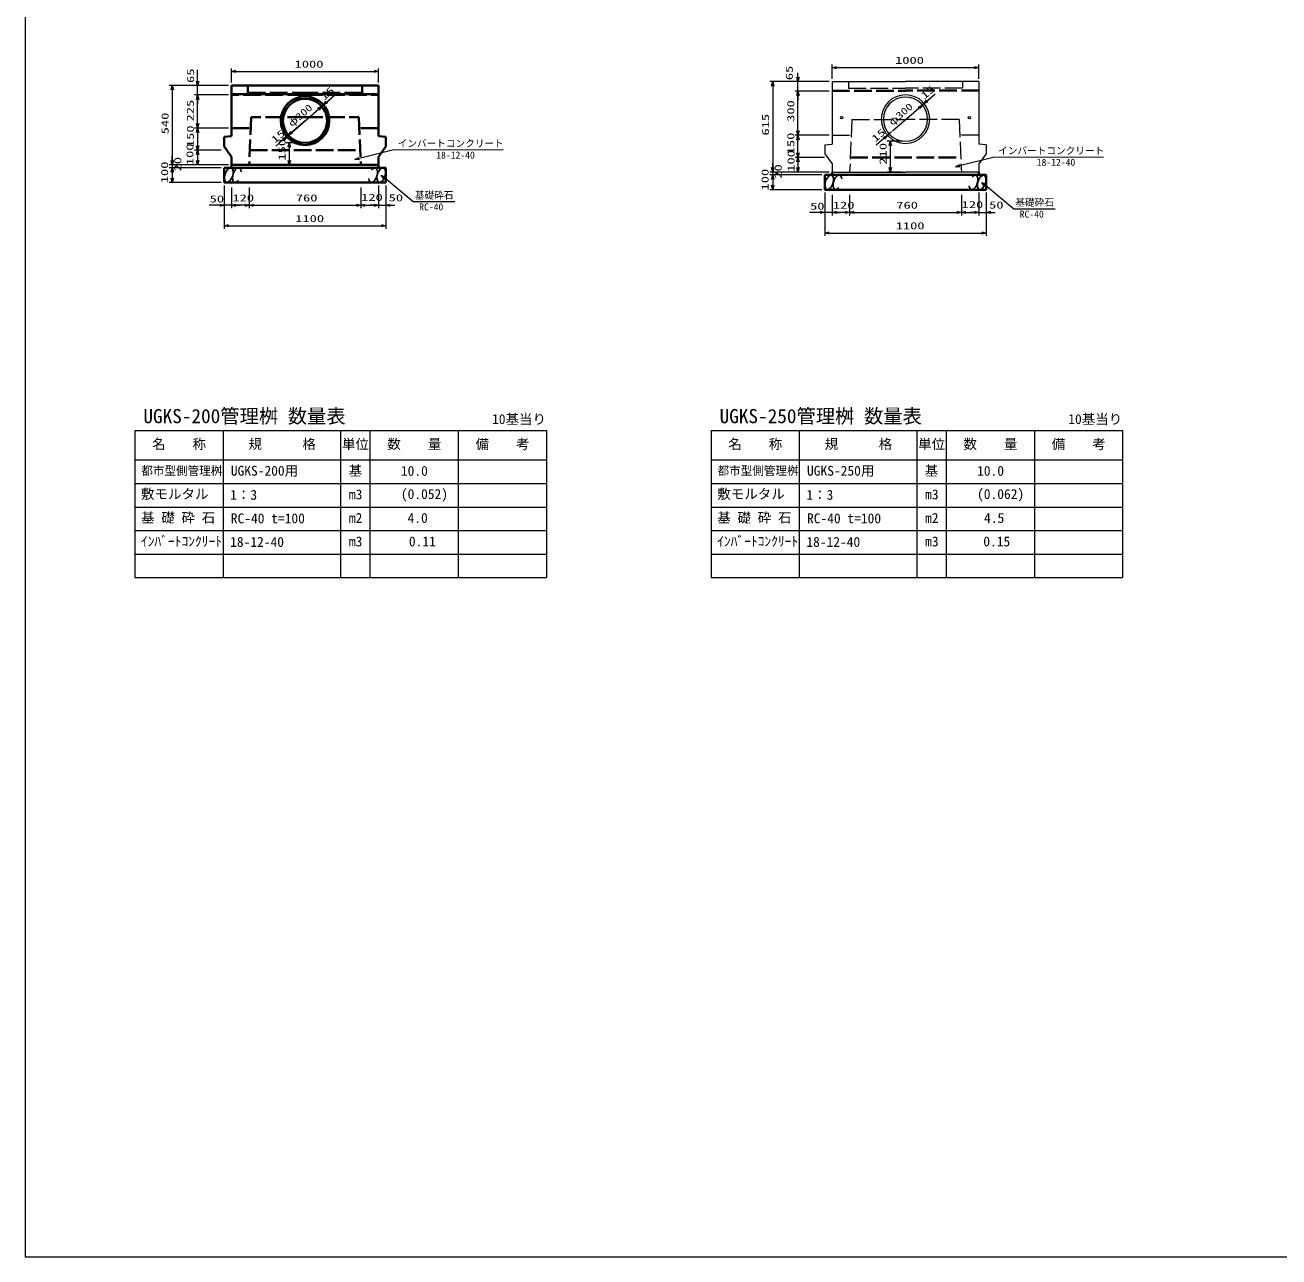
# Model space of a CAD drawing. Units: millimetres on the paper. Extents: x 15 to 1219, y 6 to 859.
# Drawn here: x 15 to 441.6, y 15 to 433.9 of the extents above; entities that cross this region are included whole.
import ezdxf
from ezdxf.enums import TextEntityAlignment as Align

# ---------------------------------------------------------------- set-up
doc = ezdxf.new("R2010")
doc.units = ezdxf.units.MM
doc.linetypes.add('DASHED', pattern=[7.5, 6, -1.5])
for name, color, linetype, lineweight in [('D-BMK-HTXT', 7, 'Continuous', 13), ('D-STR-DIM（寸法）', 7, 'Continuous', 13), ('D-STR-HTXT(基礎砕石-旗)', 7, 'Continuous', 13), ('D-STR-HTXT（旗上げ）', 7, 'Continuous', 13), ('D-STR-STRF(グリ)', 7, 'Continuous', 25), ('D-STR（構造物）', 1, 'Continuous', 35)]:
    doc.layers.add(name, color=color, linetype=linetype, lineweight=lineweight)
doc.styles.add('ＭＳ ゴシック', font='')
doc.styles.get('ＭＳ ゴシック').set_extended_font_data('MS Gothic')

# ---------------------------------------------------------------- blocks, each defined once
blk = doc.blocks.new('_Open30')
at = {"color": 7, "linetype": 'Continuous', "lineweight": 13}
for p, q in [((-1, 0.2679), (0, 0)), ((0, 0), (-1, -0.2679)), ((0, 0), (-1, 0))]:
    blk.add_line(p, q, dxfattribs=at)

msp = doc.modelspace()

# ---------------------------------------------------------------- linework, layer by layer
at = {"layer": 'D-BMK-HTXT'}
for p, q in [((52.36, 296.014), (52.36, 246.014)), ((52.36, 296.014), (192.36, 296.014)), ((82.36, 296.014), (82.36, 246.014)), ((122.36, 296.014), (122.36, 246.014)), ((132.36, 296.014), (132.36, 246.014)), ((162.36, 296.014), (162.36, 246.014)), ((192.36, 296.014), (192.36, 246.014)), ((248.406, 296.014), (248.406, 246.014)), ((248.406, 296.014), (388.406, 296.014)), ((278.406, 296.014), (278.406, 246.014)), ((318.406, 296.014), (318.406, 246.014)), ((328.406, 296.014), (328.406, 246.014)), ((358.406, 296.014), (358.406, 246.014)), ((388.406, 296.014), (388.406, 246.014)), ((52.36, 286.014), (192.36, 286.014)), ((248.406, 286.014), (388.406, 286.014)), ((52.36, 278.014), (192.36, 278.014)), ((248.406, 278.014), (388.406, 278.014)), ((52.36, 270.014), (192.36, 270.014)), ((248.406, 270.014), (388.406, 270.014)), ((52.36, 262.014), (192.36, 262.014)), ((248.406, 262.014), (388.406, 262.014)), ((52.36, 254.014), (192.36, 254.014)), ((248.406, 254.014), (388.406, 254.014)), ((52.36, 246.014), (192.36, 246.014)), ((248.406, 246.014), (388.406, 246.014))]:
    msp.add_line(p, q, dxfattribs=at)
at = {"layer": 'D-STR-DIM（寸法）', "color": 2}
for p, q in [((15.01, 858.622), (15.01, 15.008)), ((15.01, 15.008), (1218.617, 15.008))]:
    msp.add_line(p, q, dxfattribs=at)
at = {"layer": 'D-STR-DIM（寸法）'}
for p, q in [((73.679, 411.05), (73.679, 418.717)), ((85.261, 414.384), (85.261, 419.159)), ((86.761, 418.159), (133.761, 418.159)), ((135.261, 414.384), (135.261, 419.159)), ((289.558, 415.675), (289.558, 420.45)), ((291.058, 419.45), (338.058, 419.45)), ((339.558, 415.675), (339.558, 420.45)), ((288.558, 414.675), (268.377, 414.675)), ((288.558, 414.675), (276.976, 414.675)), ((277.976, 416.175), (277.976, 417.675)), ((277.976, 411.425), (277.976, 414.675)), ((84.261, 413.384), (64.08, 413.384)), ((65.08, 411.884), (65.08, 387.884)), ((84.261, 413.384), (72.679, 413.384)), ((84.261, 410.134), (72.679, 410.134)), ((80.181, 410.134), (72.679, 410.134)), ((73.679, 410.134), (73.679, 413.384)), ((117.626, 407.753), (120.37, 410.134)), ((269.377, 413.175), (269.377, 385.425)), ((288.558, 411.425), (276.976, 411.425)), ((288.558, 411.425), (276.976, 411.425)), ((277.976, 397.925), (277.976, 409.925)), ((277.976, 409.925), (277.976, 408.425)), ((321.923, 408.135), (324.667, 410.516)), ((73.679, 400.384), (73.679, 408.634)), ((73.679, 408.634), (73.679, 407.134)), ((105.855, 397.541), (114.793, 405.296)), ((113.094, 403.821), (118.759, 408.736)), ((114.793, 405.296), (113.66, 404.313)), ((310.152, 397.923), (319.091, 405.678)), ((317.391, 404.203), (323.056, 409.118)), ((110.261, 401.364), (104.03, 395.957)), ((84.261, 398.884), (72.679, 398.884)), ((84.261, 398.884), (72.679, 398.884)), ((73.679, 397.384), (73.679, 392.884)), ((105.478, 397.213), (100.316, 392.735)), ((105.729, 397.432), (106.862, 398.415)), ((309.775, 397.595), (304.613, 393.117)), ((82.761, 392.634), (82.861, 392.734)), ((109.261, 393.864), (103.873, 393.864)), ((288.558, 396.425), (276.976, 396.425)), ((288.558, 396.425), (276.976, 396.425)), ((277.976, 390.425), (277.976, 394.925)), ((313.558, 394.425), (308.374, 394.425)), ((309.374, 392.925), (309.374, 385.425)), ((65.08, 387.884), (65.08, 389.384)), ((80.761, 391.384), (72.679, 391.384)), ((81.761, 391.384), (72.679, 391.384)), ((73.679, 389.884), (73.679, 387.884)), ((104.873, 392.364), (104.873, 387.884)), ((286.951, 388.925), (276.976, 388.925)), ((286.951, 388.925), (276.976, 388.925)), ((81.761, 386.384), (64.08, 386.384)), ((84.261, 386.384), (64.08, 386.384)), ((81.761, 385.384), (64.08, 385.384)), ((81.761, 385.384), (64.08, 385.384)), ((65.08, 386.384), (65.08, 385.384)), ((81.761, 386.384), (72.679, 386.384)), ((109.261, 386.384), (103.873, 386.384)), ((269.377, 385.425), (269.377, 386.925)), ((277.976, 387.425), (277.976, 385.425)), ((81.761, 380.384), (64.08, 380.384)), ((65.08, 383.884), (65.08, 382.384)), ((65.08, 383.884), (65.08, 381.884)), ((286.058, 383.925), (268.377, 383.925)), ((288.558, 383.925), (268.377, 383.925)), ((286.058, 382.925), (268.377, 382.925)), ((286.058, 382.925), (268.377, 382.925)), ((269.377, 383.925), (269.377, 382.925)), ((269.377, 381.425), (269.377, 379.925)), ((269.377, 381.425), (269.377, 379.425)), ((288.558, 383.925), (276.976, 383.925)), ((313.558, 383.925), (308.374, 383.925)), ((82.761, 379.384), (82.761, 364.642)), ((82.761, 378.636), (82.761, 371.651)), ((85.261, 378.636), (85.261, 371.651)), ((85.261, 378.636), (85.261, 371.651)), ((91.261, 378.636), (91.261, 371.651)), ((91.261, 378.636), (91.261, 371.651)), ((129.261, 378.636), (129.261, 371.651)), ((129.261, 377.636), (129.261, 371.651)), ((135.261, 379.384), (135.261, 371.651)), ((135.261, 377.636), (135.261, 371.651)), ((137.761, 379.384), (137.761, 364.642)), ((137.761, 379.384), (137.761, 371.651)), ((286.058, 377.925), (268.377, 377.925)), ((287.058, 376.925), (287.058, 362.183)), ((287.058, 376.178), (287.058, 369.192)), ((289.558, 376.178), (289.558, 369.192)), ((289.558, 376.178), (289.558, 369.192)), ((295.558, 376.178), (295.558, 369.192)), ((295.558, 376.178), (295.558, 369.192)), ((333.558, 376.178), (333.558, 369.192)), ((339.558, 376.925), (339.558, 369.192)), ((342.058, 376.925), (342.058, 362.183)), ((342.058, 376.925), (342.058, 369.192)), ((84.886, 372.651), (77.636, 372.651)), ((85.261, 372.651), (82.761, 372.651)), ((89.761, 372.651), (86.761, 372.651)), ((86.761, 372.651), (88.261, 372.651)), ((92.761, 372.651), (127.761, 372.651)), ((130.761, 372.651), (133.761, 372.651)), ((133.761, 372.651), (132.261, 372.651)), ((135.261, 372.651), (137.761, 372.651)), ((139.261, 372.651), (140.761, 372.651)), ((333.558, 375.178), (333.558, 369.192)), ((339.558, 375.178), (339.558, 369.192)), ((289.183, 370.192), (281.933, 370.192)), ((289.558, 370.192), (287.058, 370.192)), ((294.058, 370.192), (291.058, 370.192)), ((291.058, 370.192), (292.558, 370.192)), ((297.058, 370.192), (332.058, 370.192)), ((335.058, 370.192), (338.058, 370.192)), ((338.058, 370.192), (336.558, 370.192)), ((339.558, 370.192), (342.058, 370.192)), ((343.558, 370.192), (345.058, 370.192)), ((84.261, 365.642), (136.261, 365.642)), ((288.558, 363.183), (340.558, 363.183))]:
    msp.add_line(p, q, dxfattribs=at)
at = {"layer": 'D-STR-DIM（寸法）', "color": 1}
msp.add_line((135.261, 386.384), (85.261, 386.384), dxfattribs=at)
at = {"layer": 'D-STR-HTXT(基礎砕石-旗)'}
for points in [[(161.197, 373.796), (147.094, 373.796), (137.34, 381.901)], [(365.495, 371.338), (351.391, 371.338), (341.637, 379.443)]]:
    msp.add_lwpolyline(points, dxfattribs=at)
at = {"layer": 'D-STR-HTXT（旗上げ）'}
for points in [[(177.684, 391.431), (140.051, 391.384), (128.687, 388.519)], [(381.981, 388.973), (344.348, 388.925), (332.984, 386.06)]]:
    msp.add_lwpolyline(points, dxfattribs=at)
at = {"layer": 'D-STR-STRF(グリ)'}
for centre, major_axis in [((84.337, 382.907), (0.79, 2.421)), ((136.186, 382.86), (-0.79, -2.421)), ((288.634, 380.448), (0.79, 2.421)), ((340.483, 380.401), (-0.79, -2.421))]:
    msp.add_ellipse(centre, major_axis=major_axis, ratio=0.5139, dxfattribs=at)
for centre, major_axis in [((87.077, 382.907), (0.79, 2.421)), ((133.445, 382.86), (-0.79, -2.421)), ((291.374, 380.448), (0.79, 2.421)), ((337.743, 380.401), (-0.79, -2.421))]:
    msp.add_ellipse(centre, major_axis=major_axis, ratio=0.5139, start_param=5.3575563, end_param=10.3750652, dxfattribs=at)
at = {"layer": 'D-STR（構造物）', "lineweight": 13}
for p, q in [((289.558, 414.675), (314.558, 414.675)), ((289.558, 414.675), (289.558, 393.425)), ((339.558, 414.675), (314.558, 414.675)), ((339.558, 414.675), (339.558, 393.425)), ((287.058, 393.175), (289.558, 393.425)), ((287.058, 393.175), (287.058, 390.175)), ((342.058, 393.175), (339.558, 393.425)), ((342.058, 393.175), (342.058, 390.175)), ((287.058, 390.175), (289.558, 386.675)), ((342.058, 390.175), (339.558, 386.675)), ((289.558, 386.675), (289.558, 383.925)), ((339.558, 386.675), (339.558, 383.925)), ((289.558, 383.925), (314.558, 383.925)), ((339.558, 383.925), (314.558, 383.925))]:
    msp.add_line(p, q, dxfattribs=at)
at = {"layer": 'D-STR（構造物）', "lineweight": 5}
for p, q in [((295.133, 414.675), (295.133, 412.482)), ((333.983, 414.675), (333.983, 412.482))]:
    msp.add_line(p, q, dxfattribs=at)
at = {"layer": 'D-STR（構造物）'}
for p, q in [((85.261, 413.384), (110.261, 413.384)), ((85.261, 396.134), (85.261, 413.384)), ((90.836, 413.384), (90.836, 410.884)), ((90.836, 410.134), (90.836, 410.884)), ((135.261, 413.384), (110.261, 413.384)), ((129.686, 413.384), (129.686, 410.884)), ((129.686, 410.134), (129.686, 410.884)), ((135.261, 396.134), (135.261, 413.384)), ((115.926, 406.279), (116.493, 406.77)), ((82.761, 395.884), (85.261, 396.134)), ((82.761, 392.634), (82.761, 395.884)), ((85.261, 389.134), (82.761, 392.634)), ((104.596, 396.449), (104.03, 395.957)), ((137.761, 395.884), (135.261, 396.134)), ((135.261, 389.134), (137.761, 392.634)), ((137.761, 392.634), (137.761, 395.884)), ((85.261, 386.384), (85.261, 389.134)), ((135.261, 386.384), (135.261, 389.134)), ((82.761, 385.384), (137.761, 385.384)), ((82.761, 385.384), (82.761, 380.384)), ((82.761, 385.384), (137.761, 385.384)), ((110.261, 386.384), (85.261, 386.384)), ((85.261, 386.384), (85.261, 385.384)), ((110.261, 386.384), (135.261, 386.384)), ((135.261, 386.384), (135.261, 385.384)), ((137.761, 385.384), (137.761, 380.384)), ((82.761, 380.384), (137.761, 380.384)), ((287.058, 382.925), (342.058, 382.925)), ((287.058, 382.925), (287.058, 377.925)), ((287.058, 382.925), (342.058, 382.925)), ((289.558, 383.925), (289.558, 382.925)), ((339.558, 383.925), (339.558, 382.925)), ((342.058, 382.925), (342.058, 377.925)), ((287.058, 377.925), (342.058, 377.925))]:
    msp.add_line(p, q, dxfattribs=at)
at = {"layer": 'D-STR（構造物）', "linetype": 'DASHED'}
for p, q in [((85.261, 410.464), (110.261, 410.464)), ((110.261, 410.134), (85.261, 410.134)), ((90.836, 410.884), (110.261, 410.884)), ((129.686, 410.884), (110.261, 410.884)), ((135.261, 410.464), (110.261, 410.464)), ((110.261, 410.134), (135.261, 410.134)), ((91.941, 402.533), (91.261, 386.384)), ((110.261, 402.533), (91.941, 402.533)), ((110.261, 402.533), (128.582, 402.533)), ((128.582, 402.533), (129.261, 386.384)), ((85.261, 398.884), (91.787, 398.884)), ((135.261, 398.884), (128.735, 398.884)), ((91.472, 391.384), (129.051, 391.384)), ((295.769, 388.925), (333.348, 388.925)), ((295.769, 388.925), (333.348, 388.925))]:
    msp.add_line(p, q, dxfattribs=at)
at = {"layer": 'D-STR（構造物）', "linetype": 'DASHED', "lineweight": 5}
for p, q in [((289.558, 411.78), (314.558, 411.78)), ((289.558, 411.425), (314.558, 411.425)), ((295.133, 412.482), (314.558, 412.482)), ((333.983, 412.482), (314.558, 412.482)), ((339.558, 411.78), (314.558, 411.78)), ((339.558, 411.425), (314.558, 411.425)), ((296.308, 401.746), (295.558, 383.925)), ((296.308, 401.746), (314.558, 401.746)), ((332.808, 401.746), (314.558, 401.746)), ((332.808, 401.746), (333.558, 383.925)), ((289.558, 396.425), (296.085, 396.425)), ((339.558, 396.425), (333.032, 396.425))]:
    msp.add_line(p, q, dxfattribs=at)
at = {"layer": 'D-STR（構造物）', "lineweight": 5}
for centre in [(292.808, 402.425), (336.308, 402.425)]:
    msp.add_circle(centre, 0.375, dxfattribs=at)
at = {"layer": 'D-STR（構造物）'}
for radius, start, end in [(8.25, 90, 270), (8.25, 270, 90), (7.5, 90, 270), (7.5, 270, 90)]:
    msp.add_arc((110.261, 401.364), radius, start, end, dxfattribs=at)
at = {"layer": 'D-STR（構造物）', "lineweight": 5}
for radius, start, end in [(8.25, 90, 270), (8.25, 270, 90), (7.5, 90, 270), (7.5, 270, 90)]:
    msp.add_arc((314.558, 401.925), radius, start, end, dxfattribs=at)

# ---------------------------------------------------------------- block references
at = {"layer": 'D-STR-DIM（寸法）', "xscale": 1.5, "yscale": 1.5}
for p, rotation in [((85.261, 418.159), 180), ((289.558, 419.45), 180), ((73.679, 413.384), 270), ((269.377, 414.675), 90), ((277.976, 414.675), 270), ((65.08, 413.384), 90), ((73.679, 410.134), 90), ((73.679, 410.134), 90), ((277.976, 411.425), 90), ((277.976, 411.425), 90), ((115.926, 406.279), 40.94466), ((115.926, 406.279), 40.94466), ((116.493, 406.77), 220.94466), ((320.224, 406.661), 40.94466), ((320.79, 407.152), 220.94466), ((73.679, 398.884), 270), ((73.679, 398.884), 90), ((104.596, 396.449), 220.94466), ((277.976, 396.425), 270), ((73.679, 391.384), 270), ((104.03, 395.957), 40.94466), ((104.873, 393.864), 90), ((277.976, 396.425), 90), ((309.374, 394.425), 90), ((73.679, 391.384), 90), ((277.976, 388.925), 270), ((277.976, 388.925), 90), ((65.08, 386.384), 270), ((65.08, 386.384), 270), ((65.08, 385.384), 90), ((65.08, 385.384), 90), ((73.679, 386.384), 270), ((104.873, 386.384), 270), ((269.377, 383.925), 270), ((269.377, 383.925), 270), ((277.976, 383.925), 270), ((309.374, 383.925), 270), ((65.08, 380.384), 270), ((269.377, 382.925), 90), ((269.377, 382.925), 90), ((269.377, 377.925), 270), ((85.261, 372.651), 180), ((85.261, 372.651), 180), ((91.261, 372.651), 180), ((129.261, 372.651), 180), ((137.761, 372.651), 180), ((289.558, 370.192), 180), ((289.558, 370.192), 180), ((295.558, 370.192), 180), ((333.558, 370.192), 180), ((342.058, 370.192), 180), ((82.761, 365.642), 180), ((287.058, 363.183), 180)]:
    msp.add_blockref('_Open30', p, dxfattribs=dict(at, rotation=rotation))
for p in [(135.261, 418.159), (339.558, 419.45), (82.761, 372.651), (91.261, 372.651), (129.261, 372.651), (135.261, 372.651), (135.261, 372.651), (287.058, 370.192), (295.558, 370.192), (333.558, 370.192), (339.558, 370.192), (339.558, 370.192), (137.761, 365.642), (342.058, 363.183)]:
    msp.add_blockref('_Open30', p, dxfattribs=at)
at = {"layer": 'D-STR-HTXT(基礎砕石-旗)', "xscale": 1.5, "yscale": 1.5, "rotation": 140.27459}
for p in [(136.186, 382.86), (340.483, 380.401)]:
    msp.add_blockref('_Open30', p, dxfattribs=at)
at = {"layer": 'D-STR-HTXT（旗上げ）', "xscale": 1.5, "yscale": 1.5, "rotation": 194.1476}
for p in [(127.233, 388.153), (331.53, 385.694)]:
    msp.add_blockref('_Open30', p, dxfattribs=at)
at = {"layer": 'D-STR（構造物）', "xscale": 1.5, "yscale": 1.5, "rotation": 40.94466}
msp.add_blockref('_Open30', (308.327, 396.339), dxfattribs=at)

# ---------------------------------------------------------------- texts
at = {"layer": 'D-BMK-HTXT', "style": 'ＭＳ ゴシック'}
for s, height, p in [('UGKS-200管理桝 数量表', 4.811, (55.25, 297.08)), ('UGKS-250管理桝 数量表', 4.811, (251.296, 297.08)), ('10基当り', 3.367, (173.901, 297.21)), ('10基当り', 3.367, (369.946, 297.21)), ('名\u3000\u3000称', 3.367, (58.197, 288.732)), ('規\u3000\u3000\u3000格', 3.367, (91.001, 288.75)), ('単位', 3.367, (122.819, 288.714)), ('数\u3000\u3000量', 3.367, (138.25, 288.75)), ('備\u3000\u3000考', 3.367, (168.268, 288.71)), ('名\u3000\u3000称', 3.367, (254.242, 288.732)), ('規\u3000\u3000\u3000格', 3.367, (287.047, 288.75)), ('単位', 3.367, (318.865, 288.714)), ('数\u3000\u3000量', 3.367, (334.296, 288.75)), ('備\u3000\u3000考', 3.367, (364.314, 288.71)), ('都市型側管理桝', 2.886, (54.558, 280.043)), ('UGKS-200用', 3.367, (85.009, 279.651)), ('基', 3.367, (125.077, 279.652)), ('10.0', 3.367, (142.874, 279.616)), ('都市型側管理桝', 2.886, (250.603, 280.043)), ('UGKS-250用', 3.367, (281.054, 279.651)), ('基', 3.367, (321.123, 279.652)), ('10.0', 3.367, (338.92, 279.616)), ('敷モルタル', 3.367, (54.466, 271.759)), ('1：3', 3.367, (84.778, 271.464)), ('m3', 3.367, (125.184, 271.616)), ('(0.052)', 3.367, (142.871, 271.733)), ('敷モルタル', 3.367, (250.512, 271.759)), ('1：3', 3.367, (280.823, 271.464)), ('m3', 3.367, (321.23, 271.616)), ('(0.062)', 3.367, (338.917, 271.733)), ('基 礎 砕 石', 3.367, (54.466, 263.723)), ('RC-40 t=100', 3.367, (85.009, 263.464)), ('m2', 3.367, (125.176, 263.616)), ('4.0', 3.367, (145.15, 263.617)), ('基 礎 砕 石', 3.367, (250.512, 263.723)), ('RC-40 t=100', 3.367, (281.055, 263.464)), ('m2', 3.367, (321.222, 263.616)), ('4.5', 3.367, (341.286, 263.616)), ('ｲﾝﾊﾞｰﾄｺﾝｸﾘｰﾄ', 3.367, (54.448, 255.688)), ('ｲﾝﾊﾞｰﾄｺﾝｸﾘｰﾄ', 3.367, (250.494, 255.688)), ('18-12-40', 3.367, (84.778, 255.464)), ('m3', 3.367, (125.184, 255.616)), ('0.11', 3.367, (145.6, 255.616)), ('18-12-40', 3.367, (280.823, 255.464)), ('m3', 3.367, (321.23, 255.616)), ('0.15', 3.367, (341.026, 255.616))]:
    msp.add_text(s, height=height, dxfattribs=at).set_placement(p, align=Align.BOTTOM_LEFT)
at = {"layer": 'D-STR-DIM（寸法）', "style": 'ＭＳ ゴシック', "width": 1.5}
for s, p in [('1000', (311.017, 419.988)), ('1000', (106.72, 418.697)), ('50', (77.808, 372.85)), ('120', (85.553, 373.188)), ('760', (107.136, 373.188)), ('120', (129.359, 373.392)), ('50', (138.713, 373.233)), ('50', (282.105, 370.391)), ('120', (289.85, 370.73)), ('760', (311.433, 370.73)), ('120', (333.656, 370.933)), ('50', (343.01, 370.774)), ('1100', (106.928, 366.18)), ('1100', (311.225, 363.721))]:
    msp.add_text(s, height=2.405, dxfattribs=at).set_placement(p, align=Align.BOTTOM_LEFT)
at = {"layer": 'D-STR-DIM（寸法）', "style": 'ＭＳ ゴシック'}
for s, rotation, width, p in [('65', 90, 1.5, (73.239, 414.214)), ('65', 90, 1.5, (276.924, 415.165)), ('15', 40.945, 1.5, (117.226, 407.611)), ('15', 40.945, 1.5, (321.523, 407.994)), ('225', 90, 1.5, (73.142, 401.129)), ('φ300', 40.945, 1.3, (106.258, 398.602)), ('300', 90, 1.5, (277.439, 401.008)), ('φ300', 40.945, 1.3, (310.555, 398.984)), ('540', 90, 1.5, (64.543, 396.759)), ('615', 90, 1.5, (268.84, 396.337)), ('150', 90, 1.5, (73.142, 392.425)), ('15', 40.945, 1.5, (100.454, 392.988)), ('150', 90, 1.5, (277.439, 389.966)), ('15', 40.945, 1.5, (304.751, 393.37)), ('100', 90, 1.5, (73.008, 386.277)), ('150', 90, 1.5, (104.336, 387.807)), ('210', 90, 1.5, (308.837, 386.466)), ('20', 90, 1.5, (68.875, 384.143)), ('100', 90, 1.5, (277.534, 384.023)), ('100', 90, 1.5, (64.39, 380.124)), ('100', 90, 1.5, (268.687, 377.665)), ('20', 90, 1.5, (273.172, 381.685))]:
    msp.add_text(s, height=2.405, rotation=rotation, dxfattribs=dict(at, width=width)).set_placement(p, align=Align.BOTTOM_LEFT)
at = {"layer": 'D-STR-HTXT(基礎砕石-旗)', "style": 'ＭＳ ゴシック'}
for s, p in [('基礎砕石', (147.629, 374.131)), ('RC-40', (149.117, 370.145)), ('基礎砕石', (351.926, 371.672)), ('RC-40', (353.414, 367.687))]:
    msp.add_text(s, height=2.405, dxfattribs=at).set_placement(p, align=Align.BOTTOM_LEFT)
at = {"layer": 'D-STR-HTXT（旗上げ）', "style": 'ＭＳ ゴシック'}
for s, p in [('インバートコンクリート', (141.78, 391.728)), ('インバートコンクリート', (346.078, 389.269)), ('18-12-40', (154.923, 387.781)), ('18-12-40', (359.22, 385.322))]:
    msp.add_text(s, height=2.405, dxfattribs=at).set_placement(p, align=Align.BOTTOM_LEFT)

doc.saveas('drawing.dxf')
